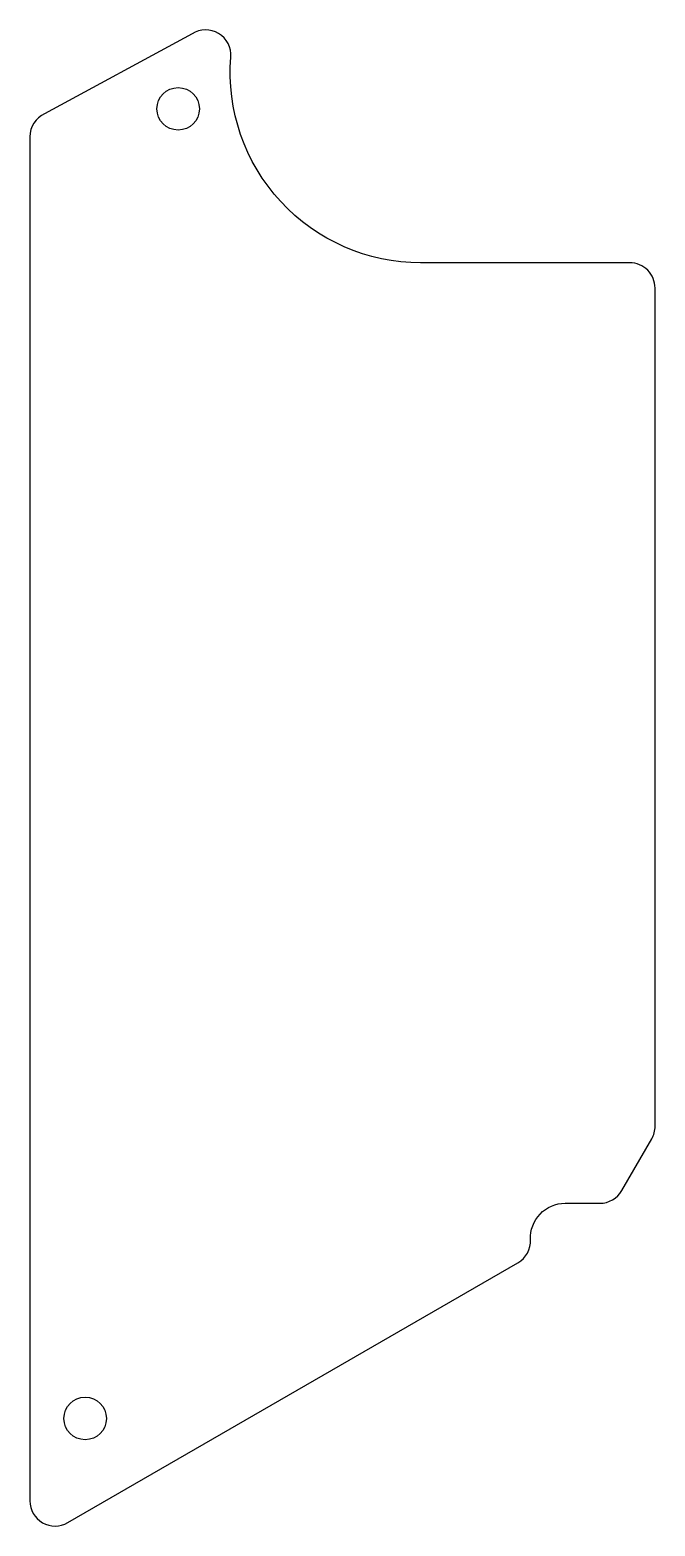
# Model space of a CAD drawing. Header units: millimetres. Extents: x -54 to -7, y -22 to 91.
import ezdxf

# ---------------------------------------------------------------- set-up
doc = ezdxf.new("R2010")
doc.units = ezdxf.units.MM
doc.layers.get('0').update_dxf_attribs({"linetype": 'CONTINUOUS'})

msp = doc.modelspace()

# ---------------------------------------------------------------- linework, layer by layer
msp.add_lwpolyline([(-13.87, 2.62), (-13.87, 2.62), (-11.25, 2.62, 0.267971), (-9.6, 3.57), (-7.35, 7.46, 0.131652), (-7.1, 8.41), (-7.1, 71.51, 0.414214), (-9, 73.41), (-24.75, 73.41, -0.437699), (-39.04, 88.89, 0.617532), (-41.95, 90.65), (-53.05, 84.63, 0.292931), (-54.16, 82.9), (-54.16, -19.78, 0.57735), (-51.31, -21.42), (-17.43, -1.87, 0.284094), (-16.48, -0.11, -0.426118)], format="xyb", close=True)
for centre in [(-43, 85), (-50, -13.58)]:
    msp.add_circle(centre, 1.6)

doc.saveas('drawing.dxf')
